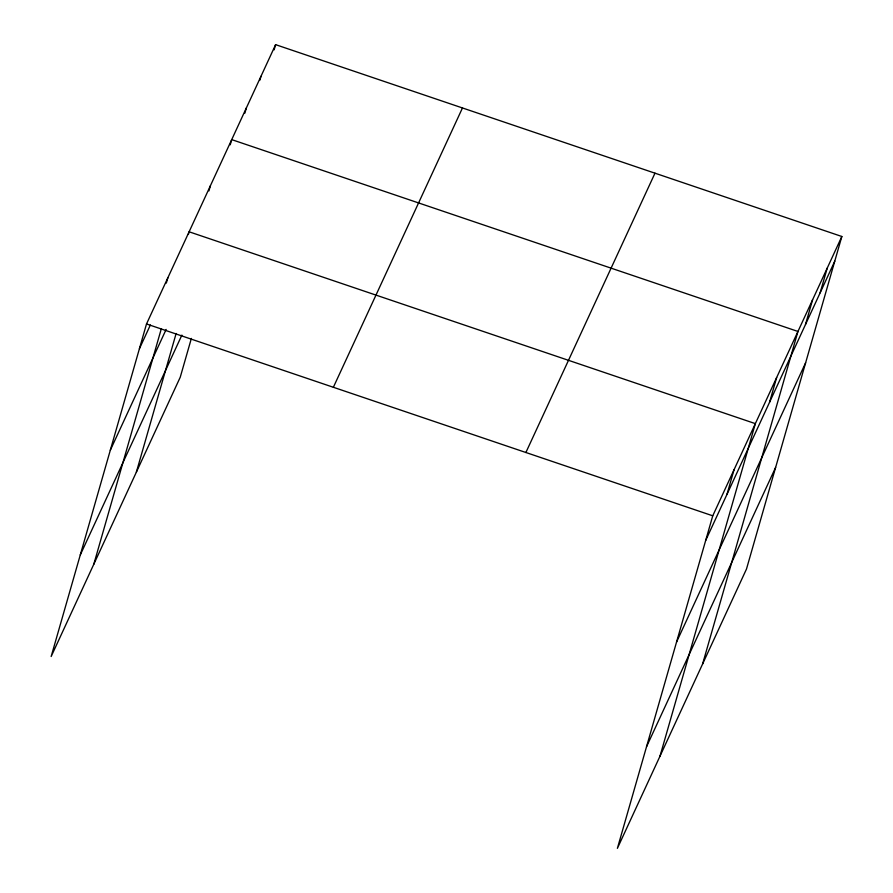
<?xml version="1.0" encoding="UTF-8"?>
<svg xmlns="http://www.w3.org/2000/svg" width="893" height="893" viewBox="0 0 893 893"><rect width="100%" height="100%" fill="white"/><g stroke="black" fill="none" stroke-linecap="round" stroke-linejoin="round"><path stroke-width="1.34" d="M841.842 236.489L712.748 515.808L617.387 848.35L746.492 569.031L841.842 236.489L275.613 44.65L146.508 323.969L51.158 656.511L180.252 377.192L191.37 338.425M166.321 283.081L167.817 277.879M93.765 564.343L161.343 328.669M188.367 234.39L189.115 231.789L755.344 423.628L659.994 756.17M208.929 190.901L210.413 185.711M136.361 472.163L176.133 333.469M230.227 144.811L231.722 139.621L797.951 331.459L702.59 664.001M244.861 113.165L246.345 107.964M259.863 80.203L260.979 76.307M274.118 49.852L275.613 44.65M726.969 494.409L734.046 469.718M769.565 402.23L776.653 377.538M805.497 324.483L812.585 299.802M820.131 292.837L827.208 268.146M139.431 348.661L150.37 324.996M110.297 450.251L166.143 329.428M80.292 554.921L181.882 335.109M333.368 387.272L462.474 107.953M525.888 452.505L654.982 173.186M705.66 540.499L834.765 261.18M676.537 642.089L805.631 362.77M646.521 746.76L775.615 467.441M146.508 323.969L712.748 515.808"/></g></svg>
